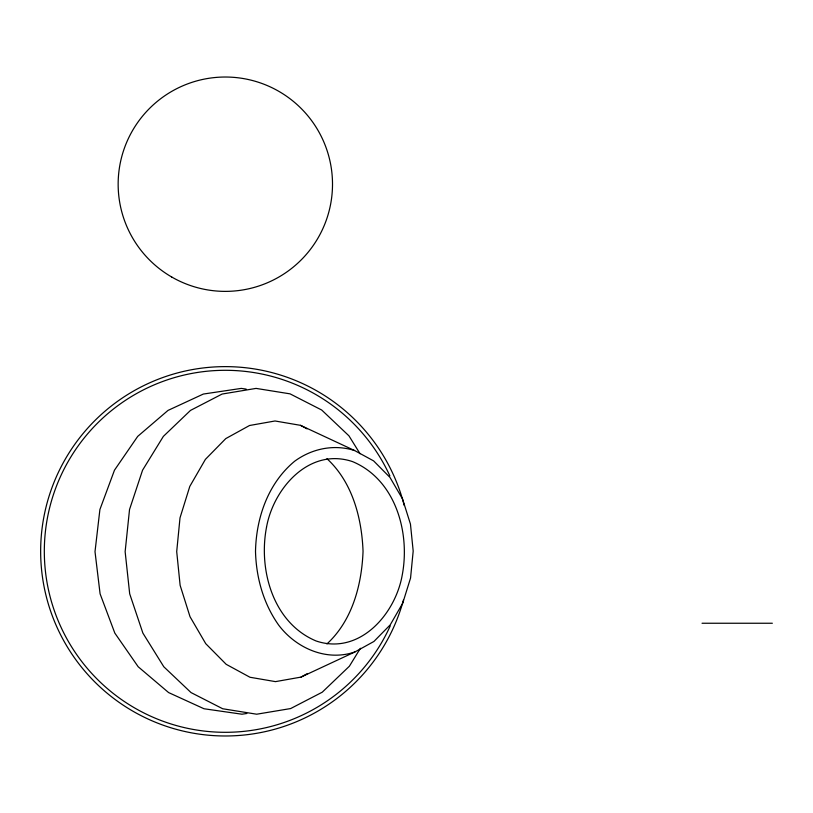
<?xml version="1.0" encoding="UTF-8"?>
<svg xmlns="http://www.w3.org/2000/svg" width="813" height="813" viewBox="0 0 813 813"><rect width="100%" height="100%" fill="white"/><g stroke="black" fill="none" stroke-linecap="round" stroke-linejoin="round"><path stroke-width="1.22" d="M360.423 648.266L349.387 666.223L322.253 692.188L290.637 708.56L256.684 714.21L222.701 708.753L191.025 692.574L163.799 666.762L142.875 633.083L129.694 593.836L125.141 551.681L129.531 509.507L142.57 470.178L163.362 436.388L190.486 410.413L222.112 394.051L256.065 388.401L290.038 393.848L321.714 410.037L348.95 435.839L360.057 453.735M326.938 643.926C352.344 620.563 361.765 584.801 363.045 551.305C361.765 517.81 352.344 482.048 326.938 458.674M300.993 677.107L354.935 651.945L373.929 641.467L390.23 624.851L402.72 603.216L410.555 578.053L413.187 551.062L410.453 524.08L402.537 498.958L389.966 477.404L373.614 460.89L354.58 450.534L300.546 425.341L275.028 420.982L249.53 425.504L225.78 438.593L205.404 459.365L189.795 486.408L180.008 517.871L176.706 551.61L180.13 585.33L190.029 616.732L205.74 643.672L226.187 664.323L249.977 677.259L275.485 681.629L300.993 677.107L307.466 673.53M354.935 651.945C326.643 661.731 296.166 648.246 278.737 625.197C263.432 603.673 256.227 577.769 255.506 551.549C256.136 517.79 268.127 483.095 294.773 461.134C312.029 448.563 334.041 444 354.58 450.534M246.857 713.479L241.959 714.21L204.002 708.753L168.606 692.574L138.19 666.762L114.816 633.083L100.09 593.836L95.009 551.681L99.908 509.507L114.481 470.178L137.702 436.388L168.017 410.413L203.341 394.051L241.278 388.401L246.176 389.102M702.036 623.246L772.35 623.246M300.546 425.341L307.029 428.868M390.23 625.929A181.004 181.004 0 0 1 113.82 693.885A181.004 181.004 0 0 1 113.159 409.244A181.004 181.004 0 0 1 389.874 475.9M403.502 599.903A184.683 184.683 0 0 1 118.383 701.863A184.683 184.683 0 0 1 120.771 399.071A184.683 184.683 0 0 1 404.244 505.523M266.512 527.271C258.3 569.984 273.097 623.032 316.176 641.01C359.305 655.491 395.199 614.435 402.181 575.34C410.402 532.617 395.606 479.579 352.527 461.601C309.397 447.109 273.493 488.166 266.512 527.271M171.736 277.02A107.184 107.184 0 0 0 332.507 184.195A107.184 107.184 0 0 0 171.736 91.381A107.184 107.184 0 0 0 171.736 277.02"/></g></svg>
